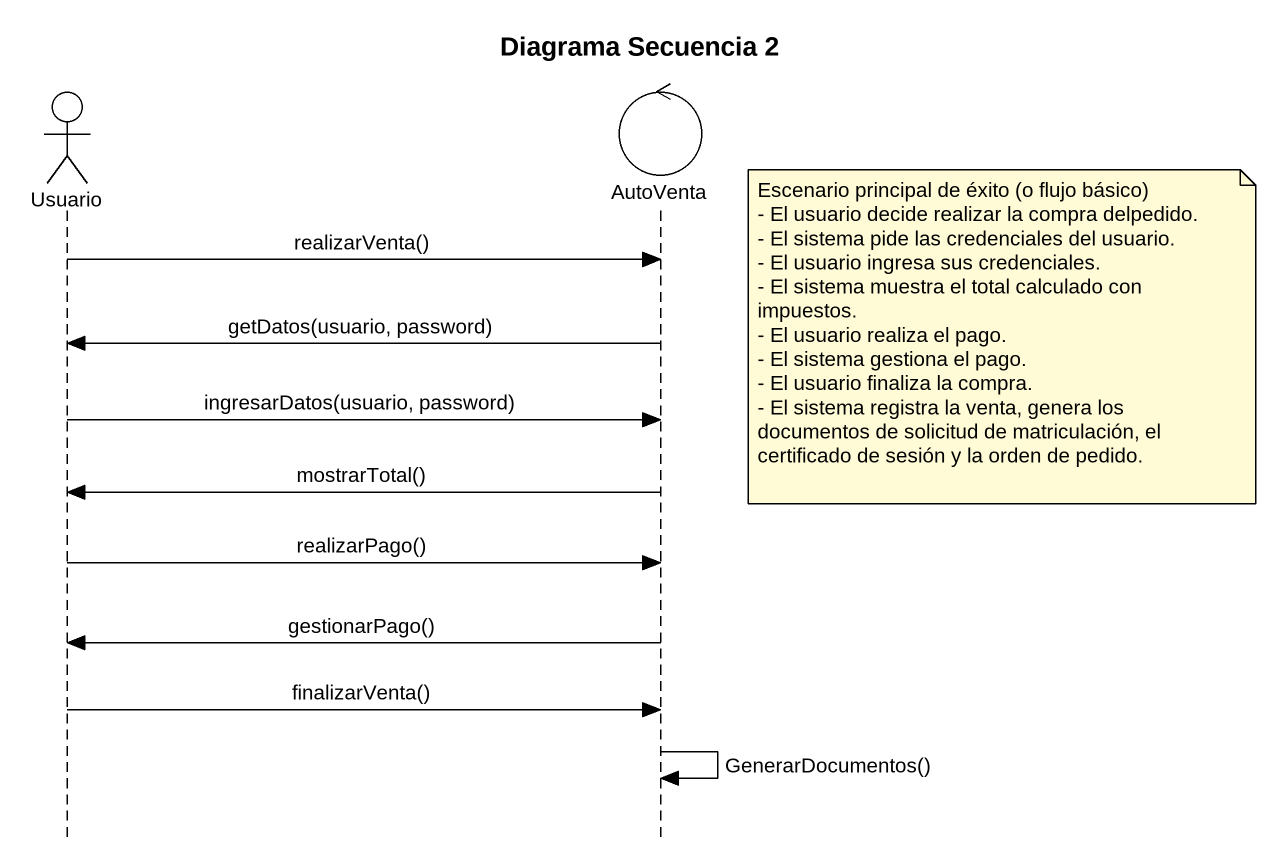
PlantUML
@startuml
title Diagrama Secuencia 2
hide footbox
actor Usuario
control AutoVenta

Usuario -> AutoVenta : realizarVenta()
note right of AutoVenta
  Escenario principal de éxito (o flujo básico)
  - El usuario decide realizar la compra delpedido.
  - El sistema pide las credenciales del usuario.
  - El usuario ingresa sus credenciales.
  - El sistema muestra el total calculado con impuestos.
  - El usuario realiza el pago.
  - El sistema gestiona el pago.
  - El usuario finaliza la compra.
  - El sistema registra la venta, genera los documentos de solicitud de matriculación, el certificado de sesión y la orden de pedido.
end note
AutoVenta -> Usuario : getDatos(usuario, password)
Usuario -> AutoVenta : ingresarDatos(usuario, password)
AutoVenta -> Usuario : mostrarTotal()
Usuario -> AutoVenta : realizarPago()
AutoVenta -> Usuario : gestionarPago()
Usuario -> AutoVenta : finalizarVenta()
AutoVenta -> AutoVenta : GenerarDocumentos()
@enduml
